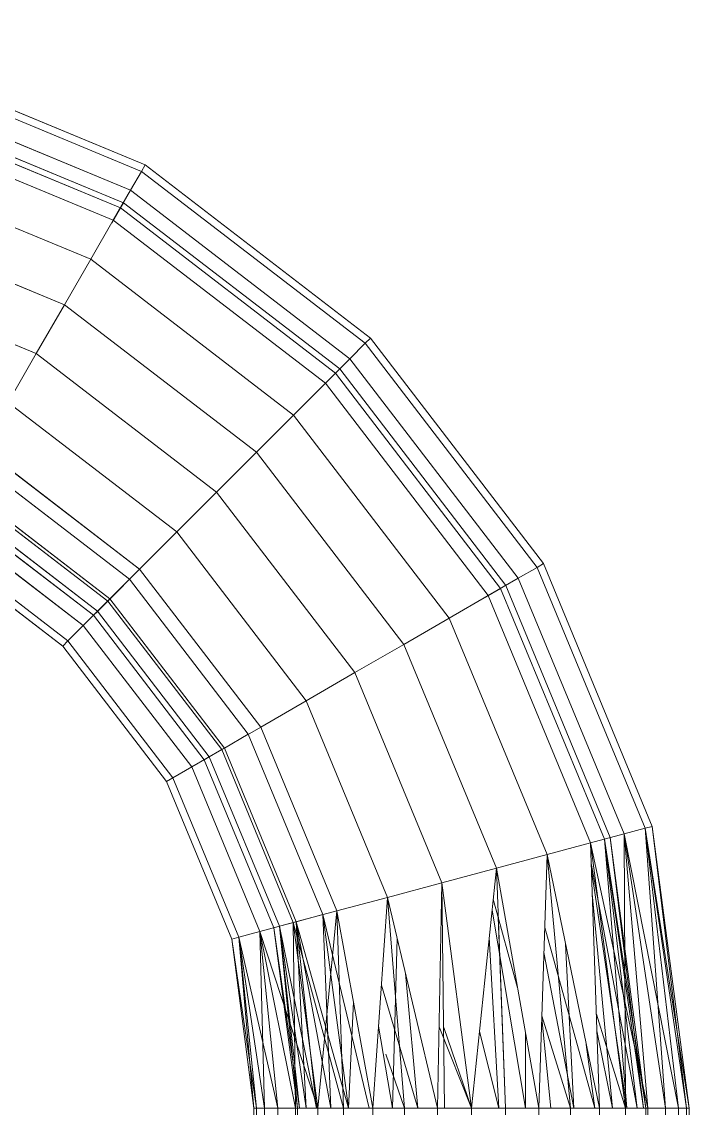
# Model space of a CAD drawing. Header units: centimetres. Extents: x -13689 to 3489, y -437 to 1921.
# Drawn here: x -2933.334 to -2931.801, y 188.8 to 191.294 of the extents above; entities that cross this region are included whole.
import ezdxf

# ---------------------------------------------------------------- set-up
doc = ezdxf.new("R2010")
doc.units = ezdxf.units.CM
doc.layers.add('M-EQPM', color=7, linetype='Continuous', lineweight=9)

# ---------------------------------------------------------------- blocks, each defined once
blk = doc.blocks.new('EQ-05-007 - EQ-05-007_dwg_Agrupar_317-V22-Sección 3-2')
at = {"layer": 'M-EQPM', "color": 136, "true_color": 0x007f7f}
for p, q in [((-2066.5305, 191.2148), (-2065.9275, 190.9651)), ((-2066.5349, 191.1984), (-2065.936, 190.9503)), ((-2066.5349, 191.1984), (-2065.936, 190.9503)), ((-2066.5478, 191.1501), (-2065.961, 190.9071)), ((-2066.5478, 191.1501), (-2065.961, 190.9071)), ((-2066.5599, 191.1051), (-2065.9843, 190.8667)), ((-2066.5599, 191.1051), (-2065.9843, 190.8667)), ((-2066.5563, 191.1182), (-2065.9775, 190.8785)), ((-2066.5684, 191.0734), (-2066.0007, 190.8382)), ((-2066.5952, 190.9733), (-2066.0525, 190.7486)), ((-2066.5952, 190.9733), (-2066.0525, 190.7486)), ((-2065.936, 190.9503), (-2065.9275, 190.9651)), ((-2065.9275, 190.9651), (-2065.936, 190.9503)), ((-2065.9275, 190.9651), (-2065.4097, 190.5678)), ((-2065.961, 190.9071), (-2065.936, 190.9503)), ((-2065.936, 190.9503), (-2065.961, 190.9071)), ((-2065.936, 190.9503), (-2065.4218, 190.5557)), ((-2065.936, 190.9503), (-2065.4218, 190.5557)), ((-2066.0007, 190.8382), (-2065.961, 190.9071)), ((-2065.961, 190.9071), (-2066.0007, 190.8382)), ((-2065.961, 190.9071), (-2065.4571, 190.5204)), ((-2065.961, 190.9071), (-2065.4571, 190.5204)), ((-2066.6264, 190.8569), (-2066.1128, 190.6441)), ((-2066.0043, 190.8321), (-2065.9843, 190.8667)), ((-2065.9843, 190.8667), (-2066.0043, 190.8321)), ((-2065.9843, 190.8667), (-2065.9775, 190.8785)), ((-2065.9775, 190.8785), (-2065.9843, 190.8667)), ((-2065.9843, 190.8667), (-2065.4901, 190.4874)), ((-2065.9843, 190.8667), (-2065.4901, 190.4874)), ((-2065.9775, 190.8785), (-2065.4805, 190.4971)), ((-2066.0525, 190.7486), (-2066.0007, 190.8382)), ((-2066.0007, 190.8382), (-2065.5133, 190.4642)), ((-2066.6599, 190.7319), (-2066.1775, 190.5321)), ((-2066.1128, 190.6441), (-2066.0525, 190.7486)), ((-2066.0525, 190.7486), (-2065.5865, 190.391)), ((-2066.1775, 190.5321), (-2066.1128, 190.6441)), ((-2066.1128, 190.6441), (-2065.6718, 190.3057)), ((-2065.4571, 190.5204), (-2065.4218, 190.5557)), ((-2065.4218, 190.5557), (-2065.4571, 190.5204)), ((-2065.4218, 190.5557), (-2065.4097, 190.5678)), ((-2065.4097, 190.5678), (-2065.4218, 190.5557)), ((-2065.4218, 190.5557), (-2065.0272, 190.0415)), ((-2065.4218, 190.5557), (-2065.0272, 190.0415)), ((-2065.4097, 190.5678), (-2065.0124, 190.05)), ((-2066.2422, 190.42), (-2066.1775, 190.5321)), ((-2066.1775, 190.5321), (-2065.7633, 190.2142)), ((-2065.5133, 190.4642), (-2065.4571, 190.5204)), ((-2065.4571, 190.5204), (-2065.5133, 190.4642)), ((-2065.4571, 190.5204), (-2065.0705, 190.0165)), ((-2065.4571, 190.5204), (-2065.0705, 190.0165)), ((-2065.5183, 190.4592), (-2065.4901, 190.4874)), ((-2065.4901, 190.4874), (-2065.5183, 190.4592)), ((-2065.4901, 190.4874), (-2065.4805, 190.4971)), ((-2065.4805, 190.4971), (-2065.4901, 190.4874)), ((-2065.4901, 190.4874), (-2065.1108, 189.9932)), ((-2065.4901, 190.4874), (-2065.1108, 189.9932)), ((-2065.4805, 190.4971), (-2065.099, 190)), ((-2065.5865, 190.391), (-2065.5133, 190.4642)), ((-2065.5133, 190.4642), (-2065.1393, 189.9768)), ((-2066.2422, 190.42), (-2065.8548, 190.1227)), ((-2065.6718, 190.3057), (-2065.5865, 190.391)), ((-2065.5865, 190.391), (-2065.2289, 189.925)), ((-2065.5865, 190.391), (-2065.2289, 189.925)), ((-2065.5865, 190.391), (-2065.2289, 189.925)), ((-2066.3025, 190.3155), (-2065.9401, 190.0374)), ((-2065.7633, 190.2142), (-2065.6718, 190.3057)), ((-2065.6718, 190.3057), (-2065.3334, 189.8647)), ((-2066.3189, 190.2871), (-2065.9633, 190.0142)), ((-2066.3189, 190.2871), (-2065.9633, 190.0142)), ((-2065.9633, 190.0142), (-2066.3189, 190.2871)), ((-2066.3189, 190.2871), (-2065.9633, 190.0142)), ((-2066.3507, 190.2321), (-2066.0082, 189.9693)), ((-2066.3507, 190.2321), (-2066.0082, 189.9693)), ((-2066.3543, 190.2259), (-2066.0133, 189.9642)), ((-2066.3543, 190.2259), (-2066.0133, 189.9642)), ((-2065.8548, 190.1227), (-2065.7633, 190.2142)), ((-2065.7633, 190.2142), (-2065.4455, 189.8)), ((-2065.7633, 190.2142), (-2065.4455, 189.8)), ((-2065.7633, 190.2142), (-2065.4455, 189.8)), ((-2066.3775, 190.1856), (-2066.0461, 189.9314)), ((-2066.3707, 190.1974), (-2066.0365, 189.941)), ((-2066.3707, 190.1974), (-2066.0365, 189.941)), ((-2066.394, 190.1571), (-2066.0695, 189.908)), ((-2066.394, 190.1571), (-2066.0695, 189.908)), ((-2066.419, 190.1138), (-2066.1048, 189.8727)), ((-2066.419, 190.1138), (-2066.1048, 189.8727)), ((-2065.9401, 190.0374), (-2065.8548, 190.1227)), ((-2065.8548, 190.1227), (-2065.5575, 189.7353)), ((-2066.4275, 190.099), (-2066.1168, 189.8607)), ((-2066.0133, 189.9642), (-2065.9401, 190.0374)), ((-2065.9401, 190.0374), (-2066.0133, 189.9642)), ((-2065.9401, 190.0374), (-2065.662, 189.675)), ((-2065.0705, 190.0165), (-2065.0272, 190.0415)), ((-2065.0272, 190.0415), (-2065.0705, 190.0165)), ((-2065.0272, 190.0415), (-2065.0124, 190.05)), ((-2065.0124, 190.05), (-2065.0272, 190.0415)), ((-2065.0272, 190.0415), (-2064.7791, 189.4426)), ((-2064.7791, 189.4426), (-2065.0272, 190.0415)), ((-2065.0124, 190.05), (-2064.7627, 189.447)), ((-2066.0082, 189.9693), (-2065.9633, 190.0142)), ((-2065.9633, 190.0142), (-2066.0082, 189.9693)), ((-2065.9633, 190.0142), (-2065.6904, 189.6586)), ((-2065.9633, 190.0142), (-2065.6904, 189.6586)), ((-2065.9633, 190.0142), (-2065.6904, 189.6586)), ((-2065.9633, 190.0142), (-2065.6904, 189.6586)), ((-2065.1393, 189.9768), (-2065.0705, 190.0165)), ((-2065.0705, 190.0165), (-2065.1393, 189.9768)), ((-2065.0705, 190.0165), (-2064.8274, 189.4297)), ((-2065.0705, 190.0165), (-2064.8274, 189.4297)), ((-2065.1455, 189.9732), (-2065.1108, 189.9932)), ((-2065.1108, 189.9932), (-2065.1455, 189.9732)), ((-2065.1108, 189.9932), (-2065.099, 190)), ((-2065.099, 190), (-2065.1108, 189.9932)), ((-2065.1108, 189.9932), (-2064.8725, 189.4176)), ((-2064.8725, 189.4176), (-2065.1108, 189.9932)), ((-2065.099, 190), (-2064.8593, 189.4212)), ((-2066.0695, 189.908), (-2066.0133, 189.9642)), ((-2066.0133, 189.9642), (-2066.0695, 189.908)), ((-2066.0365, 189.941), (-2066.0082, 189.9693)), ((-2066.0082, 189.9693), (-2066.0365, 189.941)), ((-2066.0133, 189.9642), (-2065.7516, 189.6232)), ((-2066.0133, 189.9642), (-2065.7516, 189.6232)), ((-2066.0082, 189.9693), (-2065.7455, 189.6268)), ((-2066.0082, 189.9693), (-2065.7455, 189.6268)), ((-2065.2289, 189.925), (-2065.1393, 189.9768)), ((-2065.1393, 189.9768), (-2064.9041, 189.4091)), ((-2066.0365, 189.941), (-2066.0461, 189.9314)), ((-2066.0461, 189.9314), (-2066.0365, 189.941)), ((-2066.0461, 189.9314), (-2065.7919, 189.6)), ((-2066.0365, 189.941), (-2065.7801, 189.6068)), ((-2066.0365, 189.941), (-2065.7801, 189.6068)), ((-2066.1048, 189.8727), (-2066.0695, 189.908)), ((-2066.0695, 189.908), (-2066.1048, 189.8727)), ((-2066.0695, 189.908), (-2065.8205, 189.5835)), ((-2066.0695, 189.908), (-2065.8205, 189.5835)), ((-2065.3334, 189.8647), (-2065.2289, 189.925)), ((-2065.2289, 189.925), (-2065.0042, 189.3823)), ((-2066.1048, 189.8727), (-2066.1168, 189.8607)), ((-2066.1168, 189.8607), (-2066.1048, 189.8727)), ((-2066.1168, 189.8607), (-2065.8785, 189.55)), ((-2066.1048, 189.8727), (-2065.8637, 189.5585)), ((-2066.1048, 189.8727), (-2065.8637, 189.5585)), ((-2065.4455, 189.8), (-2065.3334, 189.8647)), ((-2065.3334, 189.8647), (-2065.1207, 189.3511)), ((-2065.5575, 189.7353), (-2065.4455, 189.8)), ((-2065.4455, 189.8), (-2065.2457, 189.3176)), ((-2065.662, 189.675), (-2065.5575, 189.7353)), ((-2065.5575, 189.7353), (-2065.3707, 189.2841)), ((-2065.7516, 189.6232), (-2065.662, 189.675)), ((-2065.662, 189.675), (-2065.7516, 189.6232)), ((-2065.7455, 189.6268), (-2065.6904, 189.6586)), ((-2065.6904, 189.6586), (-2065.7455, 189.6268)), ((-2065.6904, 189.6586), (-2065.5189, 189.2444)), ((-2065.6904, 189.6586), (-2065.5189, 189.2444)), ((-2065.5189, 189.2444), (-2065.6904, 189.6586)), ((-2065.6904, 189.6586), (-2065.5189, 189.2444)), ((-2065.662, 189.675), (-2065.4871, 189.2529)), ((-2065.8205, 189.5835), (-2065.7516, 189.6232)), ((-2065.7516, 189.6232), (-2065.8205, 189.5835)), ((-2065.7801, 189.6068), (-2065.7455, 189.6268)), ((-2065.7455, 189.6268), (-2065.7801, 189.6068)), ((-2065.7516, 189.6232), (-2065.5872, 189.2261)), ((-2065.7516, 189.6232), (-2065.5872, 189.2261)), ((-2065.7455, 189.6268), (-2065.5803, 189.228)), ((-2065.7455, 189.6268), (-2065.5803, 189.228)), ((-2065.8637, 189.5585), (-2065.8205, 189.5835)), ((-2065.8205, 189.5835), (-2065.8637, 189.5585)), ((-2065.8205, 189.5835), (-2065.6639, 189.2056)), ((-2065.8205, 189.5835), (-2065.6639, 189.2056)), ((-2065.7919, 189.6), (-2065.7801, 189.6068)), ((-2065.7919, 189.6), (-2065.7801, 189.6068)), ((-2065.7919, 189.6), (-2065.632, 189.2141)), ((-2065.7801, 189.6068), (-2065.6189, 189.2176)), ((-2065.7801, 189.6068), (-2065.6189, 189.2176)), ((-2065.8637, 189.5585), (-2065.8785, 189.55)), ((-2065.8785, 189.55), (-2065.8637, 189.5585)), ((-2065.8637, 189.5585), (-2065.7122, 189.1926)), ((-2065.8637, 189.5585), (-2065.7122, 189.1926)), ((-2065.8785, 189.55), (-2065.7286, 189.1882)), ((-2064.8274, 189.4297), (-2064.7791, 189.4426)), ((-2064.7791, 189.4426), (-2064.8274, 189.4297)), ((-2064.7791, 189.4426), (-2064.7627, 189.447)), ((-2064.7627, 189.447), (-2064.7791, 189.4426)), ((-2064.732, 188.8), (-2064.7791, 189.4426)), ((-2064.702, 188.8), (-2064.7791, 189.4426)), ((-2064.6837, 188.8), (-2064.7791, 189.4426)), ((-2064.6775, 188.8), (-2064.7791, 189.4426)), ((-2064.6837, 188.8), (-2064.7791, 189.4426)), ((-2064.702, 188.8), (-2064.7791, 189.4426)), ((-2064.6775, 188.8), (-2064.7627, 189.447)), ((-2064.6837, 188.8), (-2064.7627, 189.447)), ((-2065.0042, 189.3823), (-2064.9041, 189.4091)), ((-2064.9041, 189.4091), (-2064.8274, 189.4297)), ((-2064.8274, 189.4297), (-2064.9041, 189.4091)), ((-2064.8836, 188.8), (-2064.9041, 189.4091)), ((-2064.824, 188.8), (-2064.9041, 189.4091)), ((-2064.773, 188.8), (-2064.9041, 189.4091)), ((-2064.824, 188.8), (-2064.9041, 189.4091)), ((-2064.824, 188.8), (-2064.9041, 189.4091)), ((-2064.8725, 189.4176), (-2064.7824, 188.8)), ((-2064.8725, 189.4176), (-2064.8211, 188.8)), ((-2064.8725, 189.4176), (-2064.8593, 189.4212)), ((-2064.8593, 189.4212), (-2064.8725, 189.4176)), ((-2064.8211, 188.8), (-2064.8725, 189.4176)), ((-2064.7971, 188.8), (-2064.8725, 189.4176)), ((-2064.7824, 188.8), (-2064.8725, 189.4176)), ((-2064.7775, 188.8), (-2064.8725, 189.4176)), ((-2064.7824, 188.8), (-2064.8725, 189.4176)), ((-2064.7971, 188.8), (-2064.8725, 189.4176)), ((-2064.7775, 188.8), (-2064.8593, 189.4212)), ((-2064.7824, 188.8), (-2064.8593, 189.4212)), ((-2064.824, 188.8), (-2064.8274, 189.4297)), ((-2064.773, 188.8), (-2064.8274, 189.4297)), ((-2064.732, 188.8), (-2064.8274, 189.4297)), ((-2064.702, 188.8), (-2064.8274, 189.4297)), ((-2064.732, 188.8), (-2064.8274, 189.4297)), ((-2064.773, 188.8), (-2064.8274, 189.4297)), ((-2065.1207, 189.3511), (-2065.0042, 189.3823)), ((-2065.1207, 189.3511), (-2065.0042, 189.3823)), ((-2065.023, 188.8), (-2065.0042, 189.3823)), ((-2064.9505, 188.8), (-2065.0042, 189.3823)), ((-2064.8836, 188.8), (-2065.0042, 189.3823)), ((-2064.9505, 188.8), (-2065.0042, 189.3823)), ((-2065.0042, 189.3823), (-2064.9505, 188.8)), ((-2064.9505, 188.8), (-2065.0042, 189.3823)), ((-2064.9505, 188.8), (-2065.0042, 189.3823)), ((-2064.7971, 188.8), (-2064.9026, 189.3621)), ((-2064.7971, 188.8), (-2064.9026, 189.3621)), ((-2064.7971, 188.8), (-2064.9026, 189.3621)), ((-2065.2457, 189.3176), (-2065.1207, 189.3511)), ((-2065.1775, 188.8), (-2065.1207, 189.3511)), ((-2065.0993, 188.8), (-2065.1207, 189.3511)), ((-2065.023, 188.8), (-2065.1207, 189.3511)), ((-2065.023, 188.8), (-2065.1207, 189.3511)), ((-2065.1207, 189.3511), (-2065.0993, 188.8)), ((-2065.023, 188.8), (-2065.1207, 189.3511)), ((-2064.8211, 188.8), (-2064.902, 189.3464)), ((-2064.8211, 188.8), (-2064.902, 189.3464)), ((-2064.902, 189.3464), (-2064.8211, 188.8)), ((-2064.8211, 188.8), (-2064.902, 189.3464)), ((-2064.902, 189.3464), (-2064.8211, 188.8)), ((-2064.8211, 188.8), (-2064.902, 189.3464)), ((-2065.3707, 189.2841), (-2065.2457, 189.3176)), ((-2065.3707, 189.2841), (-2065.2457, 189.3176)), ((-2065.2557, 188.8), (-2065.2457, 189.3176)), ((-2065.2401, 188.8), (-2065.2457, 189.3176)), ((-2065.1775, 188.8), (-2065.2457, 189.3176)), ((-2065.2457, 189.3176), (-2065.2401, 188.8)), ((-2065.2457, 189.3176), (-2065.2401, 188.8)), ((-2065.1775, 188.8), (-2065.2457, 189.3176)), ((-2065.1775, 188.8), (-2065.2457, 189.3176)), ((-2065.4871, 189.2529), (-2065.3707, 189.2841)), ((-2065.4045, 188.8), (-2065.3707, 189.2841)), ((-2065.332, 188.8), (-2065.3707, 189.2841)), ((-2065.332, 188.8), (-2065.3707, 189.2841)), ((-2065.2557, 188.8), (-2065.3707, 189.2841)), ((-2065.332, 188.8), (-2065.3707, 189.2841)), ((-2065.332, 188.8), (-2065.3707, 189.2841)), ((-2064.8539, 188.8), (-2064.9002, 189.292)), ((-2064.8539, 188.8), (-2064.9002, 189.292)), ((-2064.8539, 188.8), (-2064.9002, 189.292)), ((-2064.8539, 188.8), (-2064.9002, 189.292)), ((-2064.8539, 188.8), (-2064.9002, 189.292)), ((-2064.8539, 188.8), (-2064.9002, 189.292)), ((-2065.072, 189.0768), (-2065.128, 189.2802)), ((-2065.128, 189.2802), (-2065.072, 189.0768)), ((-2065.128, 189.2802), (-2065.072, 189.0768)), ((-2065.5872, 189.2261), (-2065.4871, 189.2529)), ((-2065.4871, 189.2529), (-2065.5872, 189.2261)), ((-2065.5803, 189.228), (-2065.5189, 189.2444)), ((-2065.5189, 189.2444), (-2065.5803, 189.228)), ((-2065.5311, 188.8), (-2065.4871, 189.2529)), ((-2065.4126, 188.8), (-2065.5189, 189.2444)), ((-2065.4604, 188.8), (-2065.5189, 189.2444)), ((-2065.5011, 188.8), (-2065.5189, 189.2444)), ((-2065.4604, 188.8), (-2065.5189, 189.2444)), ((-2065.5189, 189.2444), (-2065.4604, 188.8)), ((-2065.4126, 188.8), (-2065.5189, 189.2444)), ((-2065.4714, 188.8), (-2065.4871, 189.2529)), ((-2065.4714, 188.8), (-2065.4871, 189.2529)), ((-2065.4045, 188.8), (-2065.4871, 189.2529)), ((-2065.4871, 189.2529), (-2065.4714, 188.8)), ((-2065.4871, 189.2529), (-2065.4714, 188.8)), ((-2065.0539, 188.8), (-2065.1306, 189.255)), ((-2065.0539, 188.8), (-2065.1306, 189.255)), ((-2065.1306, 189.255), (-2065.0539, 188.8)), ((-2065.1306, 189.255), (-2065.0539, 188.8)), ((-2065.0539, 188.8), (-2065.1306, 189.255)), ((-2065.0539, 188.8), (-2065.1306, 189.255)), ((-2065.0993, 188.8), (-2065.1163, 189.2375)), ((-2065.1163, 189.2375), (-2065.0993, 188.8)), ((-2065.1163, 189.2375), (-2065.0993, 188.8)), ((-2065.6639, 189.2056), (-2065.5872, 189.2261)), ((-2065.5872, 189.2261), (-2065.6639, 189.2056)), ((-2065.6189, 189.2176), (-2065.632, 189.2141)), ((-2065.632, 189.2141), (-2065.6189, 189.2176)), ((-2065.5775, 188.8), (-2065.632, 189.2141)), ((-2065.5726, 188.8), (-2065.632, 189.2141)), ((-2065.5775, 188.8), (-2065.632, 189.2141)), ((-2065.6189, 189.2176), (-2065.5803, 189.228)), ((-2065.5803, 189.228), (-2065.6189, 189.2176)), ((-2065.5339, 188.8), (-2065.6189, 189.2176)), ((-2065.5579, 188.8), (-2065.6189, 189.2176)), ((-2065.5726, 188.8), (-2065.6189, 189.2176)), ((-2065.5775, 188.8), (-2065.6189, 189.2176)), ((-2065.5579, 188.8), (-2065.6189, 189.2176)), ((-2065.5726, 188.8), (-2065.6189, 189.2176)), ((-2065.6189, 189.2176), (-2065.5726, 188.8)), ((-2065.4714, 188.8), (-2065.5872, 189.2261)), ((-2065.5311, 188.8), (-2065.5872, 189.2261)), ((-2065.582, 188.8), (-2065.5872, 189.2261)), ((-2065.5311, 188.8), (-2065.5872, 189.2261)), ((-2065.4604, 188.8), (-2065.5803, 189.228)), ((-2065.5011, 188.8), (-2065.5803, 189.228)), ((-2065.5339, 188.8), (-2065.5803, 189.228)), ((-2065.5579, 188.8), (-2065.5803, 189.228)), ((-2065.5339, 188.8), (-2065.5803, 189.228)), ((-2065.5011, 188.8), (-2065.5803, 189.228)), ((-2064.8947, 188.8), (-2065.0096, 189.2147)), ((-2065.0096, 189.2147), (-2064.8947, 188.8)), ((-2065.0096, 189.2147), (-2064.8947, 188.8)), ((-2065.7122, 189.1926), (-2065.7286, 189.1882)), ((-2065.7286, 189.1882), (-2065.7122, 189.1926)), ((-2065.6774, 188.8), (-2065.7286, 189.1882)), ((-2065.6714, 188.8), (-2065.7286, 189.1882)), ((-2065.7286, 189.1882), (-2065.6774, 188.8)), ((-2065.6639, 189.2056), (-2065.7122, 189.1926)), ((-2065.6639, 189.2056), (-2065.7122, 189.1926)), ((-2065.623, 188.8), (-2065.7122, 189.1926)), ((-2065.653, 188.8), (-2065.7122, 189.1926)), ((-2065.6714, 188.8), (-2065.7122, 189.1926)), ((-2065.6774, 188.8), (-2065.7122, 189.1926)), ((-2065.6714, 188.8), (-2065.7122, 189.1926)), ((-2065.653, 188.8), (-2065.7122, 189.1926)), ((-2065.5311, 188.8), (-2065.6639, 189.2056)), ((-2065.582, 188.8), (-2065.6639, 189.2056)), ((-2065.623, 188.8), (-2065.6639, 189.2056)), ((-2065.653, 188.8), (-2065.6639, 189.2056)), ((-2065.623, 188.8), (-2065.6639, 189.2056)), ((-2065.582, 188.8), (-2065.6639, 189.2056)), ((-2065.3591, 188.8), (-2065.3484, 189.1904)), ((-2065.3591, 188.8), (-2065.3484, 189.1904)), ((-2065.3591, 188.8), (-2065.3484, 189.1904)), ((-2065.1149, 188.8), (-2065.1371, 189.1921)), ((-2065.1149, 188.8), (-2065.1371, 189.1921)), ((-2065.1149, 188.8), (-2065.1371, 189.1921)), ((-2065.1149, 188.8), (-2065.1371, 189.1921)), ((-2065.1371, 189.1921), (-2065.1149, 188.8)), ((-2065.1371, 189.1921), (-2065.1149, 188.8)), ((-2064.9424, 188.8), (-2064.9615, 189.1764)), ((-2064.9424, 188.8), (-2064.9615, 189.1764)), ((-2064.9424, 188.8), (-2064.9615, 189.1764)), ((-2064.9424, 188.8), (-2065.0115, 189.1572)), ((-2064.9424, 188.8), (-2065.0115, 189.1572)), ((-2065.0115, 189.1572), (-2064.9424, 188.8)), ((-2065.0115, 189.1572), (-2064.9424, 188.8)), ((-2064.9424, 188.8), (-2065.0115, 189.1572)), ((-2064.9424, 188.8), (-2065.0115, 189.1572)), ((-2065.3011, 188.8), (-2065.3292, 189.1095)), ((-2065.3011, 188.8), (-2065.3292, 189.1095)), ((-2065.3292, 189.1095), (-2065.3011, 188.8)), ((-2065.3292, 189.1095), (-2065.3011, 188.8)), ((-2065.3292, 189.1095), (-2065.3011, 188.8)), ((-2065.3011, 188.8), (-2065.3292, 189.1095)), ((-2065.3011, 188.8), (-2065.3847, 189.0828)), ((-2065.3847, 189.0828), (-2065.3011, 188.8)), ((-2065.3847, 189.0828), (-2065.3011, 188.8)), ((-2065.4604, 188.8), (-2065.4491, 189.0443)), ((-2065.4604, 188.8), (-2065.4491, 189.0443)), ((-2065.4604, 188.8), (-2065.4491, 189.0443)), ((-2064.9505, 188.8), (-2065.0161, 189.0125)), ((-2064.9505, 188.8), (-2065.0161, 189.0125)), ((-2065.0161, 189.0125), (-2064.9505, 188.8)), ((-2064.824, 188.8), (-2064.8909, 189.0163)), ((-2064.824, 188.8), (-2064.8909, 189.0163)), ((-2064.8909, 189.0163), (-2064.824, 188.8)), ((-2065.3591, 188.8), (-2065.3913, 188.9883)), ((-2065.3591, 188.8), (-2065.3913, 188.9883)), ((-2065.3913, 188.9883), (-2065.3591, 188.8)), ((-2065.3913, 188.9883), (-2065.3591, 188.8)), ((-2065.3591, 188.8), (-2065.3913, 188.9883)), ((-2065.3913, 188.9883), (-2065.3591, 188.8)), ((-2065.1775, 188.8), (-2065.2521, 188.9869)), ((-2065.1775, 188.8), (-2065.2521, 188.9869)), ((-2065.2521, 188.9869), (-2065.1775, 188.8)), ((-2065.1775, 188.8), (-2065.241, 188.9854)), ((-2065.241, 188.9854), (-2065.1775, 188.8)), ((-2065.241, 188.9854), (-2065.1775, 188.8)), ((-2064.9959, 188.8), (-2065.0163, 189.0057)), ((-2064.9959, 188.8), (-2065.0163, 189.0057)), ((-2065.0163, 189.0057), (-2064.9959, 188.8)), ((-2064.9959, 188.8), (-2065.0163, 189.0057)), ((-2065.0163, 189.0057), (-2064.9959, 188.8)), ((-2064.9959, 188.8), (-2065.0163, 189.0057)), ((-2065.1149, 188.8), (-2065.1594, 188.9759)), ((-2065.1149, 188.8), (-2065.1594, 188.9759)), ((-2065.1149, 188.8), (-2065.1594, 188.9759)), ((-2065.0539, 188.8), (-2065.0535, 188.972)), ((-2065.0539, 188.8), (-2065.0535, 188.972)), ((-2065.0539, 188.8), (-2065.0535, 188.972)), ((-2064.8539, 188.8), (-2064.8896, 188.978)), ((-2064.8896, 188.978), (-2064.8539, 188.8)), ((-2064.8896, 188.978), (-2064.8539, 188.8)), ((-2064.8947, 188.8), (-2064.914, 188.9466)), ((-2064.8947, 188.8), (-2064.914, 188.9466)), ((-2064.8947, 188.8), (-2064.914, 188.9466)), ((-2064.914, 188.9466), (-2064.8947, 188.8)), ((-2064.8947, 188.8), (-2064.914, 188.9466)), ((-2064.8947, 188.8), (-2064.914, 188.9466)), ((-2065.332, 188.8), (-2065.3745, 188.9241)), ((-2065.332, 188.8), (-2065.3745, 188.9241)), ((-2065.3745, 188.9241), (-2065.332, 188.8)), ((-2065.6774, 188.8), (-2065.6775, 186.8)), ((-2065.6775, 186.8), (-2065.6714, 188.8)), ((-2065.6714, 186.8), (-2065.6774, 188.8)), ((-2065.6714, 188.8), (-2065.6774, 188.8)), ((-2065.6774, 188.8), (-2065.6714, 188.8)), ((-2065.653, 188.8), (-2065.6714, 188.8)), ((-2065.6714, 186.8), (-2065.6714, 188.8)), ((-2065.6714, 188.8), (-2065.653, 188.8)), ((-2065.6714, 188.8), (-2065.6714, 186.8)), ((-2065.653, 186.8), (-2065.653, 188.8)), ((-2065.653, 188.8), (-2065.623, 188.8)), ((-2065.623, 186.8), (-2065.623, 188.8)), ((-2065.623, 188.8), (-2065.582, 188.8)), ((-2065.582, 186.8), (-2065.582, 188.8)), ((-2065.582, 188.8), (-2065.5311, 188.8)), ((-2065.5775, 188.8), (-2065.5775, 186.8)), ((-2065.5311, 186.8), (-2065.5311, 188.8)), ((-2065.5311, 188.8), (-2065.4714, 188.8)), ((-2065.4714, 188.8), (-2065.4714, 186.8)), ((-2065.4714, 188.8), (-2065.4045, 188.8)), ((-2065.4045, 186.8), (-2065.4045, 188.8)), ((-2065.4045, 188.8), (-2065.332, 188.8)), ((-2065.332, 188.8), (-2065.332, 186.8)), ((-2065.332, 188.8), (-2065.2557, 188.8)), ((-2065.1775, 188.8), (-2065.2557, 188.8)), ((-2065.2557, 188.8), (-2065.2557, 186.8)), ((-2065.0993, 188.8), (-2065.1775, 188.8)), ((-2065.1775, 186.8), (-2065.1775, 188.8)), ((-2065.0993, 188.8), (-2065.0993, 186.8)), ((-2065.0993, 188.8), (-2065.023, 188.8)), ((-2065.023, 188.8), (-2065.023, 186.8)), ((-2065.023, 188.8), (-2064.9505, 188.8)), ((-2064.9505, 188.8), (-2064.9505, 186.8)), ((-2064.9505, 188.8), (-2064.8836, 188.8)), ((-2064.8836, 186.8), (-2064.8836, 188.8)), ((-2064.8836, 188.8), (-2064.824, 188.8)), ((-2064.824, 188.8), (-2064.824, 186.8)), ((-2064.824, 188.8), (-2064.773, 188.8)), ((-2064.7775, 188.8), (-2064.7775, 186.8)), ((-2064.773, 186.8), (-2064.773, 188.8)), ((-2064.773, 188.8), (-2064.732, 188.8)), ((-2064.732, 186.8), (-2064.732, 188.8)), ((-2064.732, 188.8), (-2064.702, 188.8)), ((-2064.702, 186.8), (-2064.702, 188.8)), ((-2064.702, 188.8), (-2064.6837, 188.8)), ((-2064.6837, 188.8), (-2064.702, 188.8)), ((-2064.6837, 186.8), (-2064.6837, 188.8)), ((-2064.6837, 188.8), (-2064.6775, 188.8)), ((-2064.6775, 188.8), (-2064.6837, 188.8)), ((-2064.6837, 186.8), (-2064.6837, 188.8)), ((-2064.6775, 186.8), (-2064.6775, 188.8))]:
    blk.add_line(p, q, dxfattribs=at)
at = {"layer": 'M-EQPM', "color": 136, "true_color": 0x007f7f, "flags": 128}
for points in [[(-2065.0042, 189.3823), (-2065.2289, 189.925), (-2065.1393, 189.9768), (-2065.5133, 190.4642), (-2065.4571, 190.5204), (-2065.961, 190.9071), (-2065.936, 190.9503), (-2066.5349, 191.1984), (-2067.1775, 191.2938), (-2067.1775, 191.2755), (-2070.4105, 191.2755)], [(-2070.4105, 191.2455), (-2067.1775, 191.2455), (-2067.1775, 191.2755), (-2066.5349, 191.1984), (-2066.5478, 191.1501), (-2065.961, 190.9071), (-2066.0007, 190.8382), (-2065.5133, 190.4642), (-2065.5865, 190.391)], [(-2065.2289, 189.925), (-2065.3334, 189.8647), (-2065.1207, 189.3511), (-2065.2457, 189.3176), (-2065.4455, 189.8), (-2065.3334, 189.8647), (-2065.6718, 190.3057), (-2065.5865, 190.391), (-2066.0525, 190.7486), (-2066.0007, 190.8382), (-2066.5684, 191.0734), (-2066.5478, 191.1501), (-2067.1775, 191.2455), (-2066.5349, 191.1984), (-2067.1775, 191.2755), (-2067.1775, 191.2455), (-2070.4105, 191.2455)], [(-2067.1775, 191.2755), (-2066.5349, 191.1984), (-2066.5305, 191.2148), (-2065.9275, 190.9651), (-2065.936, 190.9503), (-2065.4218, 190.5557), (-2065.4571, 190.5204), (-2065.0705, 190.0165), (-2065.1393, 189.9768), (-2064.9041, 189.4091), (-2064.8274, 189.4297), (-2065.0705, 190.0165), (-2065.0272, 190.0415), (-2065.4218, 190.5557), (-2065.4097, 190.5678), (-2065.9275, 190.9651), (-2065.936, 190.9503), (-2066.5349, 191.1984), (-2066.5478, 191.1501), (-2067.1775, 191.2755), (-2066.5478, 191.1501), (-2067.1775, 191.2455)], [(-2070.4105, 191.2045), (-2067.1775, 191.2045), (-2067.1775, 191.2455), (-2066.5478, 191.1501), (-2067.1775, 191.2045), (-2067.1775, 191.2455), (-2066.5349, 191.1984), (-2066.5478, 191.1501), (-2065.961, 190.9071), (-2066.0007, 190.8382), (-2065.5133, 190.4642), (-2065.5865, 190.391)], [(-2067.1775, 191.2455), (-2066.5478, 191.1501), (-2066.5349, 191.1984), (-2065.936, 190.9503), (-2065.9275, 190.9651), (-2065.4097, 190.5678), (-2065.4218, 190.5557), (-2065.0272, 190.0415), (-2065.0705, 190.0165), (-2064.8274, 189.4297), (-2064.7791, 189.4426), (-2065.0272, 190.0415), (-2065.0124, 190.05), (-2065.4097, 190.5678), (-2065.4218, 190.5557), (-2065.936, 190.9503), (-2065.961, 190.9071), (-2066.5478, 191.1501), (-2067.1775, 191.2045)], [(-2065.2457, 189.3176), (-2065.4455, 189.8), (-2065.3334, 189.8647), (-2065.6718, 190.3057), (-2065.5865, 190.391), (-2066.0525, 190.7486), (-2066.0007, 190.8382), (-2066.5684, 191.0734), (-2067.1775, 191.2045), (-2066.5684, 191.0734), (-2066.5478, 191.1501), (-2067.1775, 191.2045), (-2070.4105, 191.2045)], [(-2066.5305, 191.2148), (-2066.5349, 191.1984), (-2065.936, 190.9503), (-2065.961, 190.9071), (-2065.4571, 190.5204), (-2065.5133, 190.4642), (-2065.1393, 189.9768), (-2065.2289, 189.925), (-2065.0042, 189.3823)], [(-2065.1207, 189.3511), (-2065.0042, 189.3823), (-2064.9041, 189.4091), (-2065.1393, 189.9768), (-2065.0705, 190.0165), (-2065.4571, 190.5204), (-2065.4218, 190.5557), (-2065.936, 190.9503), (-2065.9275, 190.9651), (-2066.5305, 191.2148)], [(-2064.8593, 189.4212), (-2065.099, 190), (-2065.1108, 189.9932), (-2065.4901, 190.4874), (-2065.4805, 190.4971), (-2065.9775, 190.8785), (-2065.9843, 190.8667), (-2066.5599, 191.1051), (-2067.1775, 191.1951), (-2066.5563, 191.1182), (-2067.1775, 191.2)], [(-2067.1775, 191.1951), (-2066.5563, 191.1182), (-2066.5599, 191.1051), (-2066.5563, 191.1182), (-2065.9775, 190.8785), (-2065.9843, 190.8667), (-2065.4901, 190.4874), (-2065.4805, 190.4971), (-2065.099, 190), (-2065.1108, 189.9932), (-2064.8725, 189.4176), (-2064.8593, 189.4212)], [(-2067.1775, 191.1804), (-2066.5599, 191.1051), (-2065.9843, 190.8667), (-2065.9775, 190.8785), (-2065.4805, 190.4971), (-2065.4901, 190.4874), (-2065.1108, 189.9932), (-2065.099, 190), (-2064.8593, 189.4212), (-2064.8725, 189.4176), (-2065.1108, 189.9932), (-2065.099, 190), (-2065.4805, 190.4971), (-2065.4901, 190.4874), (-2065.9843, 190.8667), (-2065.9775, 190.8785), (-2066.5563, 191.1182), (-2066.5599, 191.1051), (-2067.1775, 191.1951)], [(-2067.1775, 191.0939), (-2067.1775, 191.1536), (-2066.5684, 191.0734), (-2066.5952, 190.9733), (-2066.0525, 190.7486)], [(-2066.5684, 191.0734), (-2066.5478, 191.1501), (-2065.961, 190.9071), (-2065.936, 190.9503), (-2065.4218, 190.5557), (-2065.4097, 190.5678), (-2065.0124, 190.05), (-2065.0272, 190.0415), (-2064.7791, 189.4426), (-2064.702, 188.8), (-2064.702, 186.8)], [(-2066.0043, 190.8321), (-2065.9843, 190.8667), (-2066.5599, 191.1051)], [(-2066.0043, 190.8321), (-2065.9843, 190.8667), (-2066.5599, 191.1051)], [(-2064.732, 188.8), (-2064.8274, 189.4297), (-2064.7791, 189.4426), (-2064.7627, 189.447), (-2065.0124, 190.05), (-2065.0272, 190.0415), (-2065.4218, 190.5557), (-2065.4571, 190.5204), (-2065.961, 190.9071), (-2066.0007, 190.8382)], [(-2065.5133, 190.4642), (-2065.4571, 190.5204), (-2065.0705, 190.0165), (-2065.0272, 190.0415), (-2064.7791, 189.4426), (-2064.7627, 189.447), (-2065.0124, 190.05), (-2065.0272, 190.0415), (-2065.4218, 190.5557), (-2065.4571, 190.5204), (-2065.961, 190.9071), (-2066.0007, 190.8382)], [(-2066.6599, 190.7319), (-2066.1775, 190.5321), (-2066.2422, 190.42), (-2065.8548, 190.1227), (-2065.9401, 190.0374), (-2065.662, 189.675), (-2065.7516, 189.6232), (-2065.5872, 189.2261), (-2065.6639, 189.2056), (-2065.653, 188.8), (-2065.7122, 189.1926), (-2065.7286, 189.1882), (-2065.8785, 189.55), (-2066.1168, 189.8607), (-2066.1048, 189.8727), (-2065.8637, 189.5585), (-2065.8785, 189.55), (-2065.8637, 189.5585), (-2065.7122, 189.1926), (-2065.6639, 189.2056), (-2065.8205, 189.5835), (-2065.7516, 189.6232), (-2066.0133, 189.9642), (-2065.9401, 190.0374), (-2066.3025, 190.3155)], [(-2066.1775, 190.5321), (-2066.1128, 190.6441), (-2066.6264, 190.8569)], [(-2066.1775, 190.5321), (-2066.1128, 190.6441), (-2066.6264, 190.8569)], [(-2066.0043, 190.8321), (-2065.9843, 190.8667), (-2065.4901, 190.4874), (-2065.5183, 190.4592)], [(-2066.0043, 190.8321), (-2065.9843, 190.8667), (-2065.4901, 190.4874), (-2065.5183, 190.4592)], [(-2066.6599, 190.7319), (-2066.1775, 190.5321), (-2066.2422, 190.42), (-2065.8548, 190.1227), (-2065.9401, 190.0374), (-2065.662, 189.675), (-2065.7516, 189.6232), (-2065.5872, 189.2261), (-2065.6639, 189.2056), (-2065.653, 188.8), (-2065.623, 188.8), (-2065.623, 186.8)], [(-2066.0525, 190.7486), (-2066.1128, 190.6441), (-2065.6718, 190.3057), (-2065.7633, 190.2142)], [(-2066.0525, 190.7486), (-2066.1128, 190.6441), (-2065.6718, 190.3057), (-2065.7633, 190.2142)], [(-2068.8881, 190.573), (-2067.1775, 190.573), (-2067.1775, 190.6455), (-2066.6934, 190.6069), (-2066.7246, 190.4904), (-2066.3025, 190.3155), (-2066.3543, 190.2259), (-2066.0133, 189.9642), (-2066.0695, 189.908), (-2065.8205, 189.5835), (-2065.8637, 189.5585), (-2065.7122, 189.1926), (-2065.6639, 189.2056), (-2065.8205, 189.5835), (-2065.7516, 189.6232), (-2066.0133, 189.9642), (-2065.9401, 190.0374), (-2066.3025, 190.3155), (-2066.2422, 190.42), (-2066.6934, 190.6069), (-2067.1775, 190.7218), (-2069.082, 190.7218)], [(-2066.419, 190.1138), (-2066.1048, 189.8727), (-2066.0695, 189.908), (-2066.394, 190.1571)], [(-2066.394, 190.1571), (-2066.0695, 189.908), (-2066.1048, 189.8727), (-2066.1168, 189.8607), (-2066.4275, 190.099)], [(-2066.419, 190.1138), (-2066.1048, 189.8727), (-2065.8637, 189.5585), (-2065.8205, 189.5835), (-2066.0695, 189.908), (-2066.0133, 189.9642), (-2066.3543, 190.2259)], [(-2065.5311, 186.8), (-2065.5311, 188.8), (-2065.5872, 189.2261), (-2065.582, 188.8), (-2065.5872, 189.2261), (-2065.4871, 189.2529), (-2065.662, 189.675), (-2065.5575, 189.7353), (-2065.8548, 190.1227), (-2065.7633, 190.2142), (-2066.1775, 190.5321)], [(-2065.3707, 189.2841), (-2065.4871, 189.2529), (-2065.662, 189.675), (-2065.5575, 189.7353), (-2065.8548, 190.1227), (-2065.7633, 190.2142), (-2066.1775, 190.5321)], [(-2065.5133, 190.4642), (-2065.4571, 190.5204), (-2065.0705, 190.0165), (-2065.0272, 190.0415), (-2064.7791, 189.4426), (-2064.8274, 189.4297), (-2065.0705, 190.0165), (-2065.1393, 189.9768)], [(-2067.1775, 190.4958), (-2066.7331, 190.4586), (-2066.3189, 190.2871), (-2066.3507, 190.2321), (-2066.0082, 189.9693), (-2065.9633, 190.0142), (-2065.6904, 189.6586), (-2065.7455, 189.6268), (-2065.5803, 189.228), (-2065.5189, 189.2444)], [(-2065.1455, 189.9732), (-2065.1108, 189.9932), (-2065.4901, 190.4874), (-2065.5183, 190.4592)], [(-2065.1455, 189.9732), (-2065.1108, 189.9932), (-2065.4901, 190.4874), (-2065.5183, 190.4592)], [(-2067.1775, 190.4764), (-2066.7495, 190.3972), (-2066.7331, 190.4586), (-2066.3189, 190.2871), (-2066.3507, 190.2321), (-2066.0082, 189.9693), (-2065.9633, 190.0142), (-2065.6904, 189.6586), (-2065.7455, 189.6268), (-2065.5803, 189.228), (-2065.5011, 188.8)], [(-2065.5803, 189.228), (-2065.5189, 189.2444), (-2065.6904, 189.6586), (-2065.7455, 189.6268), (-2066.0082, 189.9693), (-2065.9633, 190.0142), (-2066.3189, 190.2871), (-2066.3507, 190.2321), (-2066.7495, 190.3972), (-2067.1775, 190.4436), (-2066.7495, 190.3972), (-2067.1775, 190.4196), (-2066.7599, 190.3586), (-2067.1775, 190.4196)], [(-2065.4604, 188.8), (-2065.5189, 189.2444), (-2065.6904, 189.6586), (-2065.7455, 189.6268), (-2066.0082, 189.9693), (-2065.9633, 190.0142), (-2066.3189, 190.2871), (-2066.3507, 190.2321), (-2066.7495, 190.3972), (-2067.1775, 190.4436)], [(-2067.1775, 190.4247), (-2066.7495, 190.3972), (-2066.7599, 190.3586), (-2066.3707, 190.1974), (-2066.0365, 189.941), (-2066.0461, 189.9314), (-2066.0365, 189.941), (-2065.7801, 189.6068), (-2065.7919, 189.6), (-2066.0461, 189.9314), (-2066.0365, 189.941), (-2065.7801, 189.6068), (-2065.7919, 189.6), (-2065.7801, 189.6068), (-2065.6189, 189.2176), (-2065.5726, 188.8)], [(-2067.1775, 190.4247), (-2066.7599, 190.3586), (-2066.7495, 190.3972), (-2066.3507, 190.2321), (-2066.3707, 190.1974), (-2066.0365, 189.941), (-2066.0082, 189.9693), (-2065.7455, 189.6268), (-2065.7801, 189.6068), (-2065.6189, 189.2176), (-2065.5803, 189.228), (-2065.6189, 189.2176), (-2065.5339, 188.8)], [(-2065.5339, 188.8), (-2065.5803, 189.228), (-2065.7455, 189.6268), (-2065.7801, 189.6068), (-2066.0365, 189.941), (-2066.0082, 189.9693), (-2066.3507, 190.2321), (-2066.3707, 190.1974), (-2066.7599, 190.3586), (-2067.1775, 190.4111)], [(-2065.7919, 189.6), (-2065.632, 189.2141), (-2065.6189, 189.2176), (-2065.7801, 189.6068), (-2065.6189, 189.2176), (-2065.5803, 189.228), (-2065.7455, 189.6268), (-2065.7801, 189.6068), (-2066.0365, 189.941), (-2066.0082, 189.9693), (-2065.7455, 189.6268), (-2065.7801, 189.6068), (-2065.7919, 189.6), (-2066.0461, 189.9314), (-2066.3775, 190.1856)], [(-2066.3507, 190.2321), (-2066.0082, 189.9693), (-2066.0365, 189.941), (-2066.3707, 190.1974), (-2066.0365, 189.941), (-2066.0461, 189.9314), (-2066.3775, 190.1856)], [(-2065.9401, 190.0374), (-2066.0133, 189.9642), (-2066.3543, 190.2259), (-2066.394, 190.1571), (-2066.7719, 190.3136), (-2067.1775, 190.3309), (-2066.7719, 190.3136), (-2066.7849, 190.2653), (-2067.1775, 190.3309)], [(-2067.1775, 190.3138), (-2066.7849, 190.2653), (-2066.7719, 190.3136), (-2066.394, 190.1571), (-2066.3543, 190.2259), (-2066.0133, 189.9642), (-2065.9401, 190.0374)], [(-2065.662, 189.675), (-2065.7516, 189.6232), (-2066.0133, 189.9642), (-2066.0695, 189.908), (-2066.394, 190.1571), (-2066.419, 190.1138), (-2066.7849, 190.2653), (-2067.1775, 190.3035)], [(-2066.7893, 190.2489), (-2066.7849, 190.2653), (-2066.419, 190.1138), (-2066.394, 190.1571), (-2066.0695, 189.908), (-2066.0133, 189.9642), (-2065.7516, 189.6232), (-2065.662, 189.675)], [(-2065.4871, 189.2529), (-2065.5872, 189.2261), (-2065.7516, 189.6232), (-2065.8205, 189.5835), (-2066.0695, 189.908), (-2066.1048, 189.8727), (-2066.419, 190.1138), (-2066.4275, 190.099), (-2066.7893, 190.2489)], [(-2065.1393, 189.9768), (-2065.0705, 190.0165), (-2064.8274, 189.4297), (-2064.732, 188.8)], [(-2065.1455, 189.9732), (-2065.1108, 189.9932), (-2064.8725, 189.4176)], [(-2065.1455, 189.9732), (-2065.1108, 189.9932), (-2064.8725, 189.4176), (-2064.7971, 188.8)], [(-2065.2289, 189.925), (-2065.3334, 189.8647), (-2065.1207, 189.3511)], [(-2065.4455, 189.8), (-2065.5575, 189.7353), (-2065.3707, 189.2841), (-2065.332, 188.8), (-2065.332, 186.8)], [(-2065.4455, 189.8), (-2065.5575, 189.7353), (-2065.3707, 189.2841)], [(-2065.5579, 188.8), (-2065.6189, 189.2176), (-2065.632, 189.2141), (-2065.7919, 189.6)], [(-2065.623, 188.8), (-2065.6639, 189.2056), (-2065.7122, 189.1926), (-2065.7286, 189.1882), (-2065.8785, 189.55), (-2065.8637, 189.5585), (-2065.7122, 189.1926), (-2065.653, 188.8)], [(-2064.702, 188.8), (-2064.8274, 189.4297), (-2064.702, 188.8), (-2064.7791, 189.4426), (-2064.8274, 189.4297), (-2064.9041, 189.4091)], [(-2064.6775, 186.8), (-2064.6775, 188.8), (-2064.7627, 189.447), (-2064.6837, 188.8), (-2064.7627, 189.447), (-2064.7791, 189.4426), (-2064.6837, 188.8), (-2064.702, 188.8)], [(-2064.702, 188.8), (-2064.6837, 188.8), (-2064.7791, 189.4426), (-2064.7627, 189.447), (-2064.6775, 188.8), (-2064.7791, 189.4426), (-2064.6775, 188.8)], [(-2064.702, 188.8), (-2064.7791, 189.4426), (-2064.6837, 188.8), (-2064.6775, 188.8), (-2064.6837, 188.8), (-2064.6837, 186.8)], [(-2064.6775, 188.8), (-2064.6837, 188.8), (-2064.7791, 189.4426), (-2064.702, 188.8)], [(-2064.8836, 188.8), (-2064.9041, 189.4091), (-2065.0042, 189.3823), (-2064.8836, 188.8), (-2064.9505, 188.8)], [(-2064.824, 188.8), (-2064.9041, 189.4091), (-2064.8274, 189.4297), (-2064.773, 188.8)], [(-2064.773, 188.8), (-2064.9041, 189.4091), (-2064.8274, 189.4297), (-2064.773, 188.8)], [(-2064.824, 186.8), (-2064.824, 188.8), (-2064.9041, 189.4091), (-2064.8836, 188.8)], [(-2064.824, 188.8), (-2064.9041, 189.4091), (-2064.773, 188.8)], [(-2064.7824, 188.8), (-2064.8593, 189.4212), (-2064.8725, 189.4176)], [(-2064.7775, 188.8), (-2064.8725, 189.4176), (-2064.8593, 189.4212), (-2064.7775, 188.8)], [(-2064.7971, 188.8), (-2064.8725, 189.4176), (-2064.8211, 188.8)], [(-2064.7971, 188.8), (-2064.8725, 189.4176), (-2064.7824, 188.8)], [(-2064.7775, 188.8), (-2064.8725, 189.4176), (-2064.7824, 188.8)], [(-2064.7971, 188.8), (-2064.8725, 189.4176), (-2064.7824, 188.8)], [(-2064.7824, 188.8), (-2064.8593, 189.4212), (-2064.7775, 188.8)], [(-2064.732, 186.8), (-2064.732, 188.8), (-2064.8274, 189.4297), (-2064.773, 188.8)], [(-2064.732, 188.8), (-2064.8274, 189.4297), (-2064.773, 188.8)], [(-2064.9505, 188.8), (-2065.0042, 189.3823), (-2064.8836, 188.8), (-2064.824, 188.8), (-2064.773, 188.8), (-2064.773, 186.8)], [(-2065.2457, 189.3176), (-2065.1207, 189.3511), (-2065.0993, 188.8)], [(-2065.2457, 189.3176), (-2065.3707, 189.2841), (-2065.2557, 188.8), (-2065.332, 188.8), (-2065.3707, 189.2841), (-2065.2557, 188.8)], [(-2065.2557, 186.8), (-2065.2557, 188.8), (-2065.332, 188.8), (-2065.4045, 188.8), (-2065.3707, 189.2841), (-2065.4045, 188.8), (-2065.4871, 189.2529), (-2065.3707, 189.2841)], [(-2065.332, 186.8), (-2065.332, 188.8), (-2065.4045, 188.8), (-2065.4871, 189.2529), (-2065.4714, 188.8), (-2065.5311, 188.8), (-2065.4871, 189.2529), (-2065.5311, 188.8), (-2065.5872, 189.2261), (-2065.4871, 189.2529), (-2065.4714, 188.8)], [(-2065.4714, 188.8), (-2065.5872, 189.2261), (-2065.4871, 189.2529)], [(-2065.5011, 188.8), (-2065.5189, 189.2444), (-2065.5803, 189.228)], [(-2065.5189, 189.2444), (-2065.5803, 189.228), (-2065.5339, 188.8)], [(-2065.5011, 188.8), (-2065.5189, 189.2444), (-2065.4604, 188.8)], [(-2065.4126, 188.8), (-2065.5189, 189.2444), (-2065.4604, 188.8)], [(-2065.5311, 188.8), (-2065.5872, 189.2261), (-2065.6639, 189.2056), (-2065.582, 188.8)], [(-2065.5579, 188.8), (-2065.6189, 189.2176), (-2065.632, 189.2141), (-2065.6189, 189.2176)], [(-2065.5579, 188.8), (-2065.5803, 189.228), (-2065.6189, 189.2176), (-2065.5579, 188.8)], [(-2065.5726, 188.8), (-2065.6189, 189.2176), (-2065.5775, 188.8)], [(-2065.5726, 188.8), (-2065.6189, 189.2176), (-2065.5775, 188.8)], [(-2065.5579, 188.8), (-2065.6189, 189.2176), (-2065.5339, 188.8)], [(-2065.5311, 188.8), (-2065.5872, 189.2261), (-2065.4714, 188.8)], [(-2065.5579, 188.8), (-2065.5803, 189.228), (-2065.5339, 188.8)], [(-2065.5339, 188.8), (-2065.5803, 189.228), (-2065.5011, 188.8)], [(-2065.5011, 188.8), (-2065.5803, 189.228), (-2065.4604, 188.8)], [(-2065.5011, 188.8), (-2065.5803, 189.228), (-2065.4604, 188.8)], [(-2065.6775, 188.8), (-2065.7286, 189.1882), (-2065.7122, 189.1926), (-2065.6714, 188.8), (-2065.7286, 189.1882), (-2065.6714, 188.8), (-2065.7122, 189.1926), (-2065.653, 188.8)], [(-2065.653, 186.8), (-2065.653, 188.8), (-2065.7122, 189.1926), (-2065.6714, 188.8), (-2065.7122, 189.1926), (-2065.6774, 188.8), (-2065.7122, 189.1926), (-2065.7286, 189.1882), (-2065.6775, 188.8), (-2065.6714, 188.8), (-2065.6714, 186.8)], [(-2065.623, 186.8), (-2065.623, 188.8), (-2065.6639, 189.2056), (-2065.582, 188.8), (-2065.623, 188.8), (-2065.6639, 189.2056), (-2065.582, 188.8), (-2065.5311, 188.8), (-2065.4714, 188.8), (-2065.4714, 186.8)], [(-2065.623, 188.8), (-2065.6639, 189.2056), (-2065.582, 188.8)]]:
    blk.add_lwpolyline(points, dxfattribs=at)
for points in [[(-2066.1168, 189.8607), (-2066.1048, 189.8727), (-2066.1168, 189.8607), (-2065.8785, 189.55), (-2065.8637, 189.5585), (-2065.8205, 189.5835), (-2065.6639, 189.2056), (-2065.7122, 189.1926), (-2065.8637, 189.5585), (-2066.1048, 189.8727), (-2066.419, 190.1138), (-2066.4275, 190.099)], [(-2066.1048, 189.8727), (-2065.8637, 189.5585), (-2065.8205, 189.5835), (-2065.6639, 189.2056), (-2065.5872, 189.2261), (-2065.7516, 189.6232), (-2065.8205, 189.5835), (-2066.0695, 189.908)], [(-2064.732, 188.8), (-2064.7791, 189.4426)], [(-2064.824, 188.8), (-2064.8274, 189.4297)], [(-2065.023, 188.8), (-2065.0042, 189.3823)], [(-2065.1775, 188.8), (-2065.1207, 189.3511)], [(-2065.2457, 189.3176), (-2065.2557, 188.8)], [(-2065.5775, 188.8), (-2065.632, 189.2141)], [(-2065.5726, 188.8), (-2065.632, 189.2141)], [(-2065.623, 188.8), (-2065.7122, 189.1926)], [(-2065.5311, 188.8), (-2065.6639, 189.2056)]]:
    blk.add_lwpolyline(points, close=True, dxfattribs=at)
blk = doc.blocks.new('EQ-05-007 - EQ-05-007_dwg_011_ENZUNCHADOR_dwg-V24-Sección 3-2')
blk.add_blockref('EQ-05-007 - EQ-05-007_dwg_Agrupar_317-V22-Sección 3-2', (0, 0))
blk = doc.blocks.new('EQ-05-007 - EQ-05-007_dwg-V25-Sección 3-2')
blk.add_blockref('EQ-05-007 - EQ-05-007_dwg_011_ENZUNCHADOR_dwg-V24-Sección 3-2', (0, 0))
blk = doc.blocks.new('EQ-05-007 - EQ-05-007-V26-Sección 3-2')
blk.add_blockref('EQ-05-007 - EQ-05-007_dwg-V25-Sección 3-2', (0, 0))
blk = doc.blocks.new('PQ_RVR_MEP-01_ZZ_ZZ_MO_T_A_rvt-2-Sección 3-2')
at = {"layer": 'M-EQPM', "lineweight": 9}
blk.add_blockref('EQ-05-007 - EQ-05-007-V26-Sección 3-2', (0, 0), dxfattribs=at)

msp = doc.modelspace()

# ---------------------------------------------------------------- block references
at = {"lineweight": 5}
msp.add_blockref('PQ_RVR_MEP-01_ZZ_ZZ_MO_T_A_rvt-2-Sección 3-2', (-867.1233, 0), dxfattribs=at)

doc.saveas('drawing.dxf')
